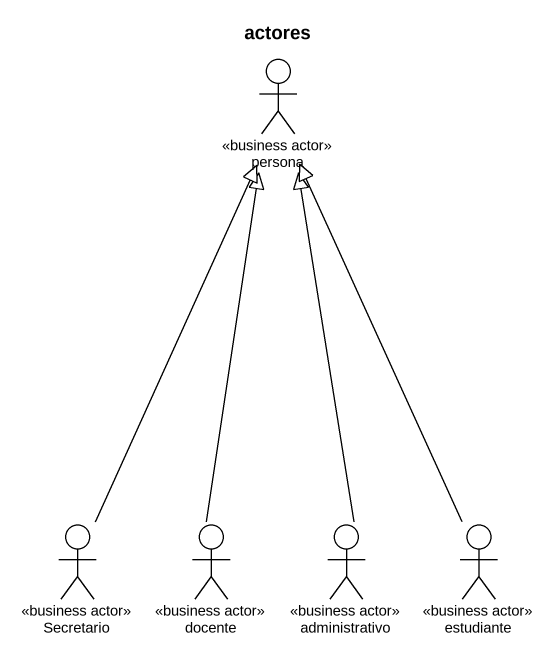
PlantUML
@startuml
title actores
actor persona <<business actor>>
actor Secretario <<business actor>>
actor docente <<business actor>>
actor administrativo <<business actor>>
actor estudiante <<business actor>>
Secretario -up-|> persona
docente -up-|> persona
administrativo -up-|> persona
estudiante -up-|> persona
@enduml
